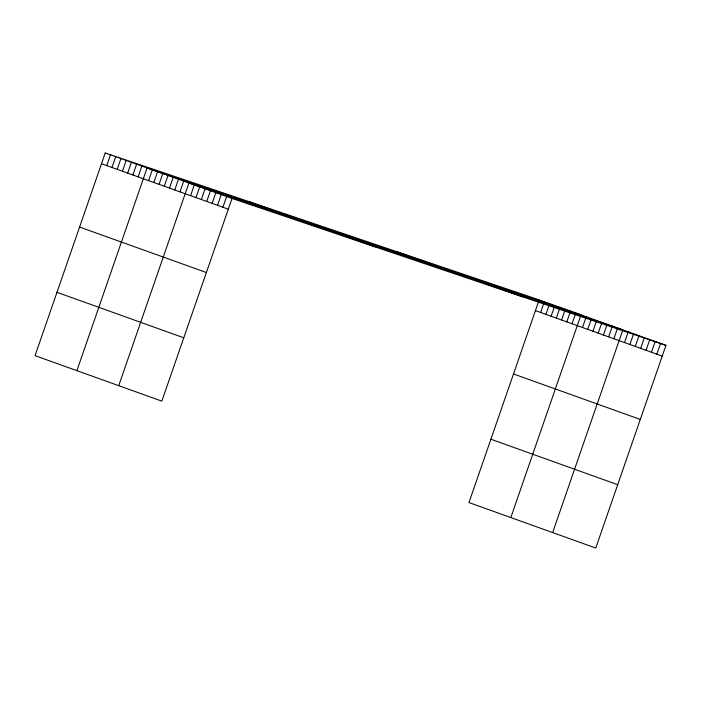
<?xml version="1.0" encoding="UTF-8"?>
<svg xmlns="http://www.w3.org/2000/svg" width="701" height="701" viewBox="0 0 701 701"><rect width="100%" height="100%" fill="white"/><g stroke="black" fill="none" stroke-linecap="round" stroke-linejoin="round"><path stroke-width="1.05" d="M105.238 152.967L35.05 355.652L161.843 401.13L232.031 198.444L105.238 152.967L539.157 299.87L665.95 345.348L595.762 548.033L468.969 502.556L539.157 299.87M106.745 165.594L110.469 154.842M111.976 167.469L115.7 156.717M117.207 169.344L120.931 158.592M122.438 171.219L126.154 160.468M127.67 173.094L131.385 162.343M132.892 174.97L136.616 164.218M138.123 176.845L141.847 166.093M76.891 370.663L147.079 167.968L580.998 314.88L510.81 517.566M148.586 180.595L152.31 169.852M153.817 182.47L157.541 171.727M159.048 184.354L162.772 173.603M164.279 186.229L168.003 175.478M169.511 188.105L173.226 177.353M174.733 189.98L178.457 179.228M179.964 191.855L183.688 181.103M118.732 385.664L188.919 182.979L622.838 329.882L552.651 532.576M190.584 195.658L194.308 184.915M195.973 197.594L199.697 186.843M201.362 199.531L205.086 188.779M206.751 201.459L210.475 190.707M212.14 203.395L215.864 192.644M217.529 205.323L221.253 194.571M222.918 207.259L226.642 196.508M540.664 312.497L544.388 301.745M545.895 314.372L549.619 303.621M551.126 316.247L554.85 305.496M556.357 318.123L560.081 307.371M561.589 319.998L565.313 309.246M566.82 321.873L570.535 311.13M572.042 323.748L575.766 313.005M582.505 327.507L586.229 316.756M587.736 329.382L591.46 318.631M592.967 331.258L596.691 320.506M598.198 333.133L601.922 322.381M603.43 335.008L607.154 324.256M608.661 336.883L612.376 326.131M613.892 338.758L617.607 328.007M624.503 342.57L628.227 331.818M629.892 344.498L633.616 333.746M635.281 346.434L639.005 335.683M640.67 348.362L644.394 337.619M646.059 350.298L649.783 339.547M651.448 352.235L655.172 341.483M656.837 354.163L660.561 343.411M232.031 198.444L665.95 345.348M395.96 251.396L522.753 296.865M248.434 201.441L375.219 246.918M535.433 310.622L662.226 356.099M101.514 163.719L228.307 209.187M513.5 373.957L640.293 419.435M79.581 227.054L206.374 272.531M490.902 439.22L617.695 484.698M56.983 292.317L183.776 337.786"/></g></svg>
